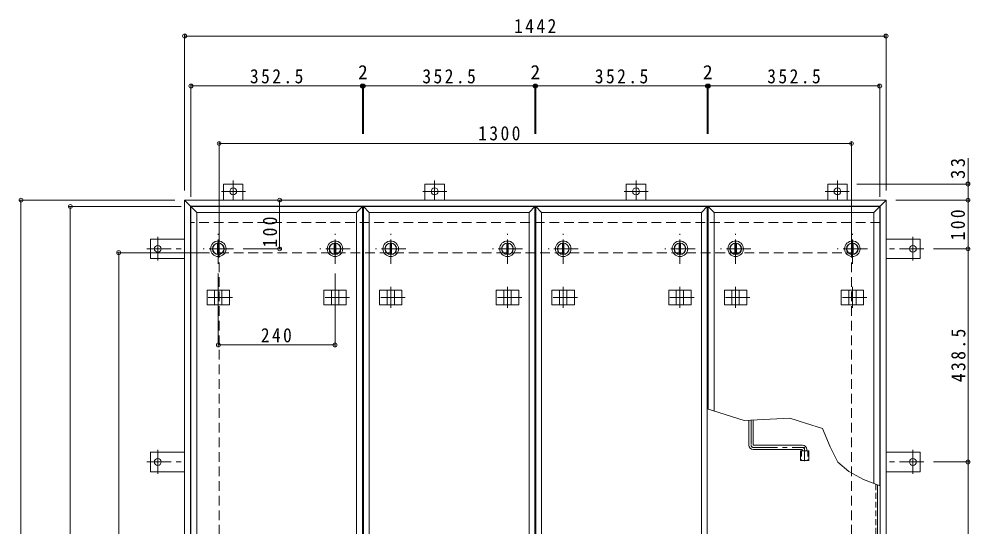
# Model space of a CAD drawing. Units: millimetres at full size, sheet at 1:10. Extents: x -2620 to 2731, y -1962 to 1737.
# Drawn here: x -2519 to -565, y 619 to 1664 of the extents above; entities that cross this region are included whole.
import ezdxf
from ezdxf.enums import TextEntityAlignment as Align

# ---------------------------------------------------------------- set-up
doc = ezdxf.new("R2010")
doc.units = ezdxf.units.MM
doc.header["$LTSCALE"] = 10
doc.header["$PDMODE"] = 32
doc.header["$PDSIZE"] = 8
for name, pattern in [('CHAIN1', [8, 5, -1, 1, -1]), ('DASHED1', [1.8, 1.2, -0.6]), ('DASHED2', [3, 2, -1])]:
    doc.linetypes.add(name, pattern=pattern)
for name, color, linetype, lineweight in [('0-1_躯体', 2, 'DASHED2', 9), ('0-2_仕上', 3, 'Continuous', 9), ('0-3_建具', 4, 'Continuous', 9), ('0-5_寸法', 7, 'DASHED1', 9), ('0-6_ハッチ', 6, 'Continuous', 9), ('0-A', 3, 'CHAIN1', 9), ('0-C', 2, 'Continuous', 9), ('0-E', 3, 'Continuous', 9), ('0-F', 7, 'Continuous', 9)]:
    doc.layers.add(name, color=color, linetype=linetype, lineweight=lineweight)
doc.styles.add('ＭＳ ゴシック', font='')
doc.styles.get('ＭＳ ゴシック').set_extended_font_data('MS Gothic')

msp = doc.modelspace()

# ---------------------------------------------------------------- linework, layer by layer
at = {"layer": '0-1_躯体'}
for p, q in [((-749.08, 1245.44), (-2167.08, 1245.44)), ((-2108.08, 1183.44), (-808.08, 1183.44)), ((-2108.08, -116.56), (-2108.08, 1183.44)), ((-808.08, -116.56), (-808.08, 1183.44))]:
    msp.add_line(p, q, dxfattribs=at)
at = {"layer": '0-2_仕上'}
for p, q in [((-2154.08, 1266.44), (-2166.08, 1278.44)), ((-2166.08, 1278.44), (-1813.58, 1278.44)), ((-2166.08, -211.56), (-2166.08, 1278.44)), ((-1825.58, 1266.44), (-1813.58, 1278.44)), ((-1813.58, 1278.44), (-1813.58, -211.56)), ((-1811.58, 1278.44), (-1459.08, 1278.44)), ((-1799.58, 1266.44), (-1811.58, 1278.44)), ((-1811.58, -211.56), (-1811.58, 1278.44)), ((-1471.08, 1266.44), (-1459.08, 1278.44)), ((-1459.08, 1278.44), (-1459.08, -211.56)), ((-1457.08, 1278.44), (-1104.58, 1278.44)), ((-1445.08, 1266.44), (-1457.08, 1278.44)), ((-1457.08, -211.56), (-1457.08, 1278.44)), ((-1116.58, 1266.44), (-1104.58, 1278.44)), ((-1104.58, 1278.44), (-1104.58, -211.56)), ((-1102.58, 1278.44), (-750.08, 1278.44)), ((-1090.58, 1266.44), (-1102.58, 1278.44)), ((-1102.58, 861.35), (-1102.58, 1278.44)), ((-762.08, 1266.44), (-750.08, 1278.44)), ((-750.08, 1278.44), (-750.08, 704.21)), ((-2154.08, 1266.44), (-1825.58, 1266.44)), ((-2154.08, -199.56), (-2154.08, 1266.44)), ((-1825.58, 1266.44), (-1825.58, -199.56)), ((-1799.58, 1266.44), (-1471.08, 1266.44)), ((-1799.58, -199.56), (-1799.58, 1266.44)), ((-1471.08, 1266.44), (-1471.08, -199.56)), ((-1445.08, 1266.44), (-1116.58, 1266.44)), ((-1445.08, -199.56), (-1445.08, 1266.44)), ((-1116.58, 1266.44), (-1116.58, -199.56)), ((-1090.58, 1266.44), (-762.08, 1266.44)), ((-1090.58, 857.59), (-1090.58, 1266.44)), ((-762.08, 1266.44), (-762.08, 708.86)), ((-913.23, 775.94), (-913.23, 755.94)), ((-913.23, 775.94), (-895.93, 775.94)), ((-895.93, 775.94), (-895.93, 755.94)), ((-913.23, 755.94), (-895.93, 755.94))]:
    msp.add_line(p, q, dxfattribs=at)
at = {"layer": '0-2_仕上', "linetype": 'DASHED1'}
for p, q in [((-910.93, 775.94), (-910.93, 755.94)), ((-898.23, 775.94), (-898.23, 755.94))]:
    msp.add_line(p, q, dxfattribs=at)
at = {"layer": '0-3_建具', "color": 2}
for p, q in [((-2179.08, 1291.44), (-2167.08, 1279.44)), ((-737.08, 1291.44), (-2179.08, 1291.44)), ((-2179.08, -224.56), (-2179.08, 1291.44)), ((-737.08, 1291.44), (-749.08, 1279.44)), ((-737.08, -224.56), (-737.08, 1291.44)), ((-749.08, 1279.44), (-2167.08, 1279.44)), ((-2167.08, -212.56), (-2167.08, 1279.44)), ((-749.08, -212.56), (-749.08, 1279.44))]:
    msp.add_line(p, q, dxfattribs=at)
at = {"layer": '0-3_建具'}
for p, q in [((-2132.92, 1106.44), (-2086.74, 1106.44)), ((-2132.92, 1106.44), (-2132.92, 1076.44)), ((-2117.33, 1106.44), (-2117.33, 1076.44)), ((-2102.33, 1106.44), (-2102.33, 1076.44)), ((-2086.74, 1106.44), (-2086.74, 1076.44)), ((-1846.74, 1106.44), (-1892.92, 1106.44)), ((-1892.92, 1106.44), (-1892.92, 1076.44)), ((-1877.33, 1106.44), (-1877.33, 1076.44)), ((-1862.33, 1106.44), (-1862.33, 1076.44)), ((-1846.74, 1106.44), (-1846.74, 1076.44)), ((-1778.42, 1106.44), (-1732.24, 1106.44)), ((-1778.42, 1106.44), (-1778.42, 1076.44)), ((-1762.83, 1106.44), (-1762.83, 1076.44)), ((-1747.83, 1106.44), (-1747.83, 1076.44)), ((-1732.24, 1106.44), (-1732.24, 1076.44)), ((-1492.24, 1106.44), (-1538.42, 1106.44)), ((-1538.42, 1106.44), (-1538.42, 1076.44)), ((-1522.83, 1106.44), (-1522.83, 1076.44)), ((-1507.83, 1106.44), (-1507.83, 1076.44)), ((-1492.24, 1106.44), (-1492.24, 1076.44)), ((-1423.92, 1106.44), (-1377.74, 1106.44)), ((-1423.92, 1106.44), (-1423.92, 1076.44)), ((-1408.33, 1106.44), (-1408.33, 1076.44)), ((-1393.33, 1106.44), (-1393.33, 1076.44)), ((-1377.74, 1106.44), (-1377.74, 1076.44)), ((-1137.74, 1106.44), (-1183.92, 1106.44)), ((-1183.92, 1106.44), (-1183.92, 1076.44)), ((-1168.33, 1106.44), (-1168.33, 1076.44)), ((-1153.33, 1106.44), (-1153.33, 1076.44)), ((-1137.74, 1106.44), (-1137.74, 1076.44)), ((-1069.42, 1106.44), (-1023.24, 1106.44)), ((-1069.42, 1106.44), (-1069.42, 1076.44)), ((-1053.83, 1106.44), (-1053.83, 1076.44)), ((-1038.83, 1106.44), (-1038.83, 1076.44)), ((-1023.24, 1106.44), (-1023.24, 1076.44)), ((-783.24, 1106.44), (-829.42, 1106.44)), ((-829.42, 1106.44), (-829.42, 1076.44)), ((-813.83, 1106.44), (-813.83, 1076.44)), ((-798.83, 1106.44), (-798.83, 1076.44)), ((-783.24, 1106.44), (-783.24, 1076.44)), ((-2132.92, 1076.44), (-2086.74, 1076.44)), ((-1846.74, 1076.44), (-1892.92, 1076.44)), ((-1778.42, 1076.44), (-1732.24, 1076.44)), ((-1492.24, 1076.44), (-1538.42, 1076.44)), ((-1423.92, 1076.44), (-1377.74, 1076.44)), ((-1137.74, 1076.44), (-1183.92, 1076.44)), ((-1069.42, 1076.44), (-1023.24, 1076.44)), ((-783.24, 1076.44), (-829.42, 1076.44))]:
    msp.add_line(p, q, dxfattribs=at)
at = {"layer": '0-3_建具', "linetype": 'CHAIN1'}
for p, q in [((-2109.83, 1113.56), (-2109.83, 1070.32)), ((-1869.83, 1113.56), (-1869.83, 1070.32)), ((-1755.33, 1113.56), (-1755.33, 1070.32)), ((-1515.33, 1113.56), (-1515.33, 1070.32)), ((-1400.83, 1113.56), (-1400.83, 1070.32)), ((-1160.83, 1113.56), (-1160.83, 1070.32)), ((-1046.33, 1113.56), (-1046.33, 1070.32)), ((-806.33, 1113.56), (-806.33, 1070.32)), ((-2080.42, 1091.44), (-2139.24, 1091.44)), ((-1840.42, 1091.44), (-1899.24, 1091.44)), ((-1725.92, 1091.44), (-1784.74, 1091.44)), ((-1485.92, 1091.44), (-1544.74, 1091.44)), ((-1371.42, 1091.44), (-1430.24, 1091.44)), ((-1131.42, 1091.44), (-1190.24, 1091.44)), ((-1016.92, 1091.44), (-1075.74, 1091.44)), ((-776.92, 1091.44), (-835.74, 1091.44))]:
    msp.add_line(p, q, dxfattribs=at)
at = {"layer": '0-5_寸法', "linetype": 'Continuous'}
msp.add_line((-1028.86, 838.24), (-1104.58, 861.98), dxfattribs=at)
msp.add_lwpolyline([(-749.08, 703.82), (-783.62, 717.2), (-813.86, 733.62), (-836.43, 752.86), (-851.78, 784.31), (-867.6, 821.77), (-902.56, 832.46), (-935.12, 843.26), (-1028.86, 838.24)], dxfattribs=at)
at = {"layer": '0-6_ハッチ'}
for p, q in [((-1019.08, 838.76), (-1019.08, 787.44)), ((-1010.08, 839.24), (-1010.08, 788.44)), ((-1009.08, 787.44), (-909.08, 787.44)), ((-910.08, 778.44), (-1010.08, 778.44)), ((-909.08, 777.44), (-909.08, 775.94)), ((-900.08, 778.44), (-900.08, 775.94))]:
    msp.add_line(p, q, dxfattribs=at)
at = {"layer": '0-6_ハッチ', "linetype": 'CHAIN1'}
for p, q in [((-1014.58, 839), (-1014.58, 787.45)), ((-1010.07, 782.94), (-904.58, 782.94)), ((-904.58, 754.56), (-904.58, 782.94))]:
    msp.add_line(p, q, dxfattribs=at)
at = {"layer": '0-6_ハッチ'}
for centre, radius, start, end in [((-1010.08, 787.44), 9, 180, 270), ((-1009.08, 788.44), 1, 180, 270), ((-909.08, 778.44), 9, 0, 90), ((-910.08, 777.44), 1, 0, 90)]:
    msp.add_arc(centre, radius, start, end, dxfattribs=at)
at = {"layer": '0-6_ハッチ', "linetype": 'CHAIN1'}
for centre, radius, start, end in [((-1010.07, 787.45), 4.51, 180, 270), ((-909.08, 778.44), 4.5, 360, 89.70431)]:
    msp.add_arc(centre, radius, start, end, dxfattribs=at)
at = {"layer": '0-A', "linetype": 'DASHED1'}
msp.add_line((-757.78, 707.19), (-757.78, -166.86), dxfattribs=at)
at = {"layer": '0-A', "linetype": 'Continuous'}
msp.add_line((-754.58, -170.06), (-754.58, 705.95), dxfattribs=at)
at = {"layer": '0-C', "linetype": 'CHAIN1'}
for p, q in [((-2109.83, 1160.44), (-2109.83, 1222.44)), ((-1869.83, 1160.44), (-1869.83, 1222.44)), ((-1755.33, 1160.44), (-1755.33, 1222.44)), ((-1515.33, 1160.44), (-1515.33, 1222.44)), ((-1400.83, 1160.44), (-1400.83, 1222.44)), ((-1160.83, 1160.44), (-1160.83, 1222.44)), ((-1046.33, 1160.44), (-1046.33, 1222.44)), ((-806.33, 1160.44), (-806.33, 1222.44)), ((-2078.83, 1191.44), (-2140.83, 1191.44)), ((-1838.83, 1191.44), (-1900.83, 1191.44)), ((-1724.33, 1191.44), (-1786.33, 1191.44)), ((-1484.33, 1191.44), (-1546.33, 1191.44)), ((-1369.83, 1191.44), (-1431.83, 1191.44)), ((-1129.83, 1191.44), (-1191.83, 1191.44)), ((-1015.33, 1191.44), (-1077.33, 1191.44)), ((-775.33, 1191.44), (-837.33, 1191.44))]:
    msp.add_line(p, q, dxfattribs=at)
at = {"layer": '0-C'}
for p, q in [((-2111.33, 1202.84), (-2111.33, 1180.04)), ((-2108.33, 1202.84), (-2108.33, 1180.04)), ((-1871.33, 1202.84), (-1871.33, 1180.04)), ((-1868.33, 1202.84), (-1868.33, 1180.04)), ((-1756.83, 1202.84), (-1756.83, 1180.04)), ((-1753.83, 1202.84), (-1753.83, 1180.04)), ((-1516.83, 1202.84), (-1516.83, 1180.04)), ((-1513.83, 1202.84), (-1513.83, 1180.04)), ((-1402.33, 1202.84), (-1402.33, 1180.04)), ((-1399.33, 1202.84), (-1399.33, 1180.04)), ((-1162.33, 1202.84), (-1162.33, 1180.04)), ((-1159.33, 1202.84), (-1159.33, 1180.04)), ((-1047.83, 1202.84), (-1047.83, 1180.04)), ((-1044.83, 1202.84), (-1044.83, 1180.04)), ((-807.83, 1202.84), (-807.83, 1180.04)), ((-804.83, 1202.84), (-804.83, 1180.04))]:
    msp.add_line(p, q, dxfattribs=at)
for centre, radius in [((-2109.83, 1191.44), 16), ((-2109.83, 1191.44), 12), ((-2109.83, 1191.44), 11.5), ((-1869.83, 1191.44), 16), ((-1869.83, 1191.44), 12), ((-1869.83, 1191.44), 11.5), ((-1755.33, 1191.44), 16), ((-1755.33, 1191.44), 12), ((-1755.33, 1191.44), 11.5), ((-1515.33, 1191.44), 16), ((-1515.33, 1191.44), 12), ((-1515.33, 1191.44), 11.5), ((-1400.83, 1191.44), 16), ((-1400.83, 1191.44), 12), ((-1400.83, 1191.44), 11.5), ((-1160.83, 1191.44), 16), ((-1160.83, 1191.44), 12), ((-1160.83, 1191.44), 11.5), ((-1046.33, 1191.44), 16), ((-1046.33, 1191.44), 12), ((-1046.33, 1191.44), 11.5), ((-806.33, 1191.44), 16), ((-806.33, 1191.44), 12), ((-806.33, 1191.44), 11.5)]:
    msp.add_circle(centre, radius, dxfattribs=at)
at = {"layer": '0-E', "linetype": 'CHAIN1'}
for p, q in [((-2079.08, 1331.8), (-2079.08, 1291.64)), ((-1665.08, 1331.8), (-1665.08, 1291.64)), ((-1251.08, 1331.8), (-1251.08, 1291.64)), ((-837.08, 1331.8), (-837.08, 1291.64)), ((-2054.24, 1309.64), (-2103.13, 1309.64)), ((-1640.24, 1309.64), (-1689.13, 1309.64)), ((-1226.24, 1309.64), (-1275.13, 1309.64)), ((-861.92, 1309.64), (-813.03, 1309.64)), ((-2234.28, 1216.28), (-2234.28, 1167.39)), ((-681.88, 1216.28), (-681.88, 1167.39)), ((-2256.44, 1191.44), (-2179.08, 1191.44)), ((-659.72, 1191.44), (-737.08, 1191.44)), ((-2234.28, 777.78), (-2234.28, 728.89)), ((-681.88, 777.78), (-681.88, 728.89)), ((-2256.44, 752.94), (-2179.08, 752.94)), ((-659.72, 752.94), (-737.08, 752.94))]:
    msp.add_line(p, q, dxfattribs=at)
at = {"layer": '0-E'}
for p, q in [((-2059.08, 1324.64), (-2099.08, 1324.64)), ((-2099.08, 1291.44), (-2099.08, 1324.64)), ((-2059.08, 1291.44), (-2059.08, 1324.64)), ((-1645.08, 1324.64), (-1685.08, 1324.64)), ((-1685.08, 1291.44), (-1685.08, 1324.64)), ((-1645.08, 1291.44), (-1645.08, 1324.64)), ((-1231.08, 1324.64), (-1271.08, 1324.64)), ((-1271.08, 1291.44), (-1271.08, 1324.64)), ((-1231.08, 1291.44), (-1231.08, 1324.64)), ((-857.08, 1324.64), (-817.08, 1324.64)), ((-857.08, 1291.44), (-857.08, 1324.64)), ((-817.08, 1291.44), (-817.08, 1324.64)), ((-2249.28, 1211.44), (-2249.28, 1171.44)), ((-2179.08, 1211.44), (-2249.28, 1211.44)), ((-737.08, 1211.44), (-666.88, 1211.44)), ((-666.88, 1211.44), (-666.88, 1171.44)), ((-2179.08, 1171.44), (-2249.28, 1171.44)), ((-737.08, 1171.44), (-666.88, 1171.44)), ((-2179.08, 772.94), (-2249.28, 772.94)), ((-2249.28, 772.94), (-2249.28, 732.94)), ((-737.08, 772.94), (-666.88, 772.94)), ((-666.88, 772.94), (-666.88, 732.94)), ((-2179.08, 732.94), (-2249.28, 732.94)), ((-737.08, 732.94), (-666.88, 732.94))]:
    msp.add_line(p, q, dxfattribs=at)
for centre in [(-2079.08, 1309.64), (-1665.08, 1309.64), (-1251.08, 1309.64), (-837.08, 1309.64), (-2234.28, 1191.44), (-681.88, 1191.44), (-2234.28, 752.94), (-681.88, 752.94)]:
    msp.add_circle(centre, 7, dxfattribs=at)
at = {"layer": '0-F'}
for p, q in [((-2179.08, 1632.15), (-2179.08, 1311.44)), ((-2179.08, 1629.15), (-737.08, 1629.15)), ((-737.08, 1632.15), (-737.08, 1311.44)), ((-2166.08, 1529.36), (-2166.08, 1298.44)), ((-2166.08, 1526.36), (-1813.58, 1526.36)), ((-1813.58, 1529.36), (-1813.58, 1428.08)), ((-1813.58, 1526.36), (-1811.58, 1526.36)), ((-1811.58, 1529.36), (-1811.58, 1428.08)), ((-1811.58, 1526.36), (-1459.08, 1526.36)), ((-1459.08, 1529.36), (-1459.08, 1428.08)), ((-1459.08, 1526.36), (-1457.08, 1526.36)), ((-1457.08, 1529.36), (-1457.08, 1428.08)), ((-1457.08, 1526.36), (-1104.58, 1526.36)), ((-1104.58, 1529.36), (-1104.58, 1428.08)), ((-1104.58, 1526.36), (-1102.58, 1526.36)), ((-1102.58, 1529.36), (-1102.58, 1428.08)), ((-1102.58, 1526.36), (-750.08, 1526.36)), ((-750.08, 1529.36), (-750.08, 1298.44)), ((-2108.08, 1411.16), (-2108.08, 1203.44)), ((-2108.08, 1408.16), (-808.08, 1408.16)), ((-808.08, 1411.16), (-808.08, 1203.44)), ((-568.56, 1324.64), (-568.56, 1377.8)), ((-565.56, 1324.64), (-797.08, 1324.64)), ((-568.56, 1291.44), (-568.56, 1324.64)), ((-2518.49, 1291.44), (-2199.08, 1291.44)), ((-2515.49, 1291.44), (-2515.49, -224.56)), ((-1983.91, 1291.44), (-1983.91, 1191.44)), ((-565.56, 1291.44), (-717.08, 1291.44)), ((-568.56, 1291.44), (-568.56, 1191.44)), ((-2417.04, 1278.44), (-2186.08, 1278.44)), ((-2414.04, -211.56), (-2414.04, 1278.44)), ((-2317.59, 1183.44), (-2128.08, 1183.44)), ((-2314.59, -116.56), (-2314.59, 1183.44)), ((-1980.91, 1191.44), (-2058.83, 1191.44)), ((-565.56, 1191.44), (-639.72, 1191.44)), ((-568.56, 1191.44), (-568.56, 752.94)), ((-2109.83, 990.61), (-2109.83, 1140.44)), ((-1869.83, 990.61), (-1869.83, 1140.44)), ((-2109.83, 993.61), (-1869.83, 993.61)), ((-565.56, 752.94), (-639.72, 752.94)), ((-568.56, 752.94), (-568.56, 313.94))]:
    msp.add_line(p, q, dxfattribs=at)
for p in [(-2179.08, 1629.15), (-737.08, 1629.15), (-2166.08, 1526.36), (-1813.58, 1526.36), (-1811.58, 1526.36), (-1459.08, 1526.36), (-1457.08, 1526.36), (-1104.58, 1526.36), (-1102.58, 1526.36), (-750.08, 1526.36), (-2108.08, 1408.16), (-808.08, 1408.16), (-568.56, 1324.64), (-2515.49, 1291.44), (-1983.91, 1291.44), (-568.56, 1291.44), (-2414.04, 1278.44), (-1983.91, 1191.44), (-568.56, 1191.44), (-2314.59, 1183.44), (-2109.83, 993.61), (-1869.83, 993.61), (-568.56, 752.94)]:
    msp.add_point(p, dxfattribs=at)

# ---------------------------------------------------------------- texts
at = {"layer": '0-F', "color": 2, "style": 'ＭＳ ゴシック'}
for p in [(-1822.58, 1531.36), (-1468.08, 1531.36), (-1113.58, 1531.36)]:
    msp.add_text('2', height=29.33, dxfattribs=at).set_placement(p, align=Align.BOTTOM_LEFT)
at = {"layer": '0-F', "color": 2, "char_height": 29.33, "attachment_point": 7, "style": 'ＭＳ ゴシック'}
for s, insert in [('\\T1.28;\\W0.9;1442', (-1501.83, 1635.15)), ('\\T1.28;\\W0.9;352.5', (-2044.83, 1531.36)), ('\\T1.28;\\W0.9;352.5', (-1690.33, 1531.36)), ('\\T1.28;\\W0.9;352.5', (-1335.83, 1531.36)), ('\\T1.28;\\W0.9;352.5', (-981.33, 1531.36)), ('\\T1.28;\\W0.9;1300', (-1575.64, 1414.16)), ('\\T1.27;\\W0.9;240', (-2022.33, 998.61))]:
    msp.add_mtext(s, dxfattribs=dict(at, insert=insert))
at = {"layer": '0-F', "color": 2, "char_height": 29.33, "attachment_point": 7, "rotation": 90, "style": 'ＭＳ ゴシック'}
for s, insert in [('\\T1.27;\\W0.95;33', (-574.56, 1335.3)), ('\\T1.27;\\W0.9;100', (-1988.71, 1194.22)), ('\\T1.27;\\W0.9;100', (-574.56, 1208.94)), ('\\T1.28;\\W0.9;438.5', (-573.56, 917.19))]:
    msp.add_mtext(s, dxfattribs=dict(at, insert=insert))

doc.saveas('drawing.dxf')
